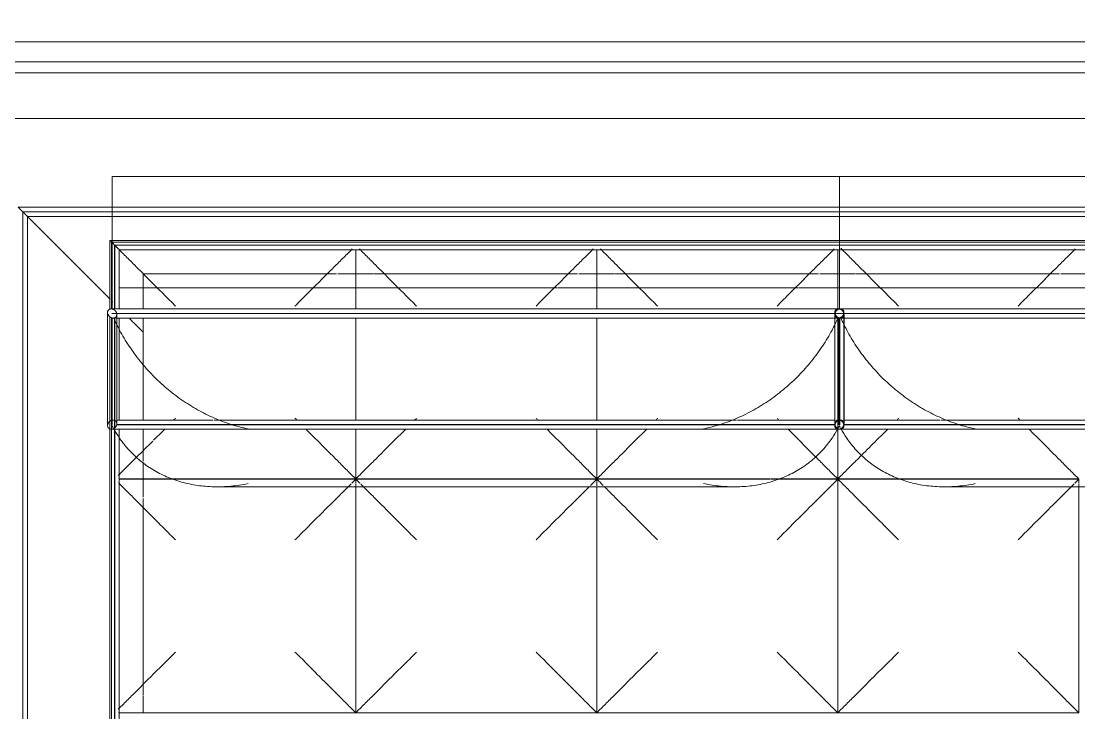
# Model space of a CAD drawing. Header units: inches. Extents: x -2349 to 1043, y -456 to 2193.
# Drawn here: x 727.62 to 763.83, y 424.76 to 448.44 of the extents above; entities that cross this region are included whole.
import ezdxf

# ---------------------------------------------------------------- set-up
doc = ezdxf.new("R2010")
doc.units = ezdxf.units.IN
doc.header["$MEASUREMENT"] = 0
doc.linetypes.add('Dash 1_16_', pattern=[0.125, 0.0625, -0.0625])
doc.layers.add('A-DETL', color=90, linetype='Continuous', lineweight=9)
doc.layers.add('I-FURN', color=30, linetype='Continuous', lineweight=9)

# ---------------------------------------------------------------- blocks, each defined once
blk = doc.blocks.new('REVIT_SLU235C - REVIT_SLU235C-8102932-7TH FLOOR POWER _ SIGNAL')
at = {"layer": 'I-FURN'}
for p, q in [((46.077, 17.98), (-46.219, 17.98)), ((45.4, 17.302), (-45.541, 17.302)), ((43.331, 17.302), (-43.473, 17.302)), ((-45.159, 16.92), (45.017, 16.92)), ((45.017, 16.92), (-45.159, 16.92)), ((-43.593, 15.353), (43.451, 15.353)), ((43.331, 15.353), (-43.473, 15.353)), ((-37.338, 12.245), (-37.338, 13.366)), ((-37.338, 13.366), (-12.447, 13.366)), ((-37.338, 13.366), (-37.338, 8.83)), ((-12.447, 13.366), (-12.447, 12.245)), ((-12.447, 13.366), (-12.447, 8.831)), ((-12.446, 12.245), (-12.446, 13.366)), ((-12.446, 13.366), (12.446, 13.366)), ((-12.446, 13.366), (-12.446, 8.831)), ((-37.338, 12.319), (-40.558, 12.319)), ((-12.447, 12.319), (-37.327, 12.319)), ((12.446, 12.319), (-12.446, 12.319)), ((-40.401, 12.162), (-40.401, -21.408)), ((-40.401, 12.162), (-37.338, 12.162)), ((-37.41, 9.171), (-40.249, 12.009)), ((-40.243, 12.004), (-37.338, 12.004)), ((-40.243, -21.378), (-40.243, 12.004)), ((-37.338, 11.267), (-37.338, 12.009)), ((-37.327, 12.162), (-12.447, 12.162)), ((-37.327, 12.004), (-12.447, 12.004)), ((-12.447, 12.009), (-12.447, 11.267)), ((-12.446, 12.162), (12.446, 12.162)), ((-12.446, 11.267), (-12.446, 12.009)), ((-12.446, 12.004), (12.446, 12.004)), ((-37.338, 9.623), (-37.338, 11.267)), ((-12.447, 11.267), (-12.447, 9.56)), ((-12.446, 9.56), (-12.446, 11.267)), ((-37.415, 11.18), (-37.415, 9.799)), ((-37.338, 11.18), (-37.415, 11.18)), ((-37.363, 11.127), (-37.363, 10.112)), ((-37.327, 11.127), (-37.363, 11.127)), ((-12.447, 11.18), (-37.327, 11.18)), ((-12.447, 11.127), (-37.327, 11.127)), ((-37.259, 11.022), (-37.259, 9.16)), ((-12.447, 11.023), (-37.258, 11.023)), ((-37.25, 9.737), (-37.25, 11.015)), ((-37.25, 11.015), (-29, 11.015)), ((-37.25, 9.737), (-37.25, 11.015)), ((-37.25, 11.015), (-12.447, 11.015)), ((-37.1, 9.799), (-37.1, 10.865)), ((-37.1, 10.865), (-12.447, 10.865)), ((-29, 11.015), (-20.75, 11.015)), ((-29, 10.87), (-29, 9.737)), ((-29, 10.87), (-29, 9.737)), ((-20.75, 11.015), (-12.5, 11.015)), ((-20.75, 9.737), (-20.75, 10.87)), ((-20.75, 9.737), (-20.75, 10.87)), ((-12.5, 11.015), (-12.447, 11.015)), ((-12.5, 9.737), (-12.5, 10.87)), ((-12.5, 10.87), (-12.5, 9.737)), ((12.446, 11.18), (-12.446, 11.18)), ((12.446, 11.127), (-12.446, 11.127)), ((12.446, 11.023), (-12.446, 11.023)), ((-12.446, 11.015), (-4.25, 11.015)), ((-12.446, 11.015), (12.446, 11.015)), ((-12.446, 10.865), (12.446, 10.865)), ((-37.415, 9.799), (-37.415, 8.831)), ((-37.363, 10.112), (-37.363, 8.83)), ((-37.1, 8.83), (-37.1, 9.799)), ((-36.274, 9.16), (-36.274, 10.039)), ((-29.662, 10.039), (-36.274, 10.039)), ((-36.274, 10.039), (-36.274, 9.737)), ((-29.662, 10.039), (-36.274, 10.039)), ((-28.41, 10.039), (-29.62, 10.039)), ((-28.41, 10.039), (-29.62, 10.039)), ((-21.412, 10.039), (-28.38, 10.039)), ((-21.412, 10.039), (-28.38, 10.039)), ((-20.16, 10.039), (-21.37, 10.039)), ((-20.16, 10.039), (-21.37, 10.039)), ((-13.162, 10.039), (-20.13, 10.039)), ((-13.162, 10.039), (-20.13, 10.039)), ((-12.447, 10.039), (-13.12, 10.039)), ((-12.447, 10.039), (-13.12, 10.039)), ((-11.91, 10.039), (-12.446, 10.039)), ((-11.91, 10.039), (-12.446, 10.039)), ((-4.912, 10.039), (-11.88, 10.039)), ((-4.912, 10.039), (-11.88, 10.039)), ((-3.66, 10.039), (-4.87, 10.039)), ((-3.66, 10.039), (-4.87, 10.039)), ((-37.338, 9.56), (-37.338, 9.623)), ((-37.327, 9.56), (-37.338, 9.56)), ((-37.338, 9.56), (-37.338, 8.83)), ((-37.25, 8.83), (-37.25, 9.737)), ((-37.25, 8.83), (-37.25, 9.737)), ((-36.289, 9.56), (-37.106, 9.56)), ((-36.274, 9.737), (-36.274, 8.83)), ((-35.937, 9.56), (-36.274, 9.56)), ((-30.349, 9.56), (-35.922, 9.56)), ((-27.687, 9.56), (-30.328, 9.56)), ((-29, 9.737), (-29, 8.825)), ((-29, 9.737), (-29, 8.825)), ((-22.099, 9.56), (-27.672, 9.56)), ((-19.437, 9.56), (-22.078, 9.56)), ((-20.75, 8.831), (-20.75, 9.737)), ((-20.75, 8.831), (-20.75, 9.737)), ((-13.849, 9.56), (-19.422, 9.56)), ((-12.447, 9.56), (-13.828, 9.56)), ((-12.5, 8.831), (-12.5, 9.737)), ((-12.5, 9.737), (-12.5, 8.831)), ((-12.447, 8.831), (-12.447, 9.56)), ((-11.187, 9.56), (-12.446, 9.56)), ((-12.446, 9.56), (-12.446, 8.831)), ((-5.599, 9.56), (-11.172, 9.56)), ((-2.937, 9.56), (-5.578, 9.56)), ((-37.259, 9.16), (-37.259, 9.078)), ((-37.259, 9.078), (-37.259, 8.83)), ((-36.274, 9.078), (-36.274, 9.158)), ((-36.274, 8.939), (-36.274, 9.076)), ((-37.496, 8.713), (-37.496, 4.842)), ((-12.414, 8.838), (-37.371, 8.838)), ((-36.274, 8.83), (-36.274, 8.937)), ((-12.603, 8.713), (-12.603, 4.842)), ((12.478, 8.838), (-12.478, 8.838)), ((-12.289, 4.842), (-12.289, 8.713)), ((-37.415, 8.564), (-37.415, 4.725)), ((-37.363, 8.535), (-37.363, 4.95)), ((-12.599, 8.685), (-37.356, 8.685)), ((-37.356, 8.533), (-37.356, 4.871)), ((-12.599, 8.681), (-37.338, 8.681)), ((-37.338, 8.527), (-37.338, 4.875)), ((-37.338, 8.527), (-37.338, 8.165)), ((-37.305, 8.523), (-12.48, 8.523)), ((-37.259, 8.5), (-37.259, 4.875)), ((-37.25, 4.875), (-37.25, 8.484)), ((-37.25, 4.875), (-37.25, 8.484)), ((-37.181, 4.908), (-37.181, 8.648)), ((-37.1, 5.025), (-37.1, 8.527)), ((-36.274, 8.527), (-36.274, 7.566)), ((-36.274, 8.269), (-36.274, 8.522)), ((-29, 8.527), (-29, 5.019)), ((-29, 8.527), (-29, 5.019)), ((-20.75, 5.025), (-20.75, 8.531)), ((-20.75, 5.025), (-20.75, 8.531)), ((-12.604, 8.648), (-12.604, 4.908)), ((-12.429, 8.685), (-12.599, 8.685)), ((-12.462, 8.681), (-12.599, 8.681)), ((-12.5, 4.875), (-12.5, 8.526)), ((-12.5, 8.526), (-12.5, 4.875)), ((-12.464, 8.685), (-12.293, 8.685)), ((-12.464, 4.871), (-12.464, 8.525)), ((-12.447, 4.875), (-12.447, 8.527)), ((-12.447, 4.875), (-12.447, 8.527)), ((-12.446, 8.527), (-12.446, 4.875)), ((-12.446, 8.527), (-12.446, 4.875)), ((-12.294, 8.681), (-12.431, 8.681)), ((-12.429, 4.871), (-12.429, 8.525)), ((-12.413, 8.523), (12.413, 8.523)), ((12.294, 8.681), (-12.294, 8.681)), ((-12.293, 8.685), (12.293, 8.685)), ((-12.288, 4.908), (-12.288, 8.648)), ((-37.338, 8.165), (-37.338, 4.875)), ((-36.274, 7.566), (-36.274, 8.268)), ((-36.274, 5.024), (-36.274, 7.545)), ((-36.274, 7.545), (-36.274, 5.024)), ((-37.415, 4.725), (-37.415, -21.155)), ((-37.371, 4.718), (-37.229, 4.718)), ((-37.363, 4.95), (-37.363, -21.102)), ((-37.259, 4.875), (-37.259, 4.758)), ((-37.259, 4.721), (-37.259, -20.997)), ((-37.25, 4.767), (-37.25, 4.875)), ((-37.25, 4.767), (-37.25, 4.875)), ((-37.25, 3.014), (-37.25, 4.715)), ((-37.25, -20.989), (-37.25, 4.715)), ((-37.229, 4.718), (-32.692, 4.718)), ((-33.892, 5.033), (-37.186, 5.033)), ((-37.185, 4.875), (-12.6, 4.875)), ((-37.185, 4.871), (-12.6, 4.871)), ((-37.1, 4.496), (-37.1, 4.721)), ((-36.274, 3.634), (-36.274, 4.721)), ((-36.274, 4.721), (-36.274, 3.634)), ((-15.967, 5.033), (-33.856, 5.033)), ((-32.686, 4.718), (-12.556, 4.718)), ((-29, 4.721), (-29, 3.014)), ((-29, 4.721), (-29, 3.014)), ((-20.75, 3.014), (-20.75, 4.726)), ((-20.75, 3.014), (-20.75, 4.726)), ((-12.598, 5.033), (-15.929, 5.033)), ((-12.556, 4.718), (-12.414, 4.718)), ((-12.5, 4.767), (-12.5, 4.875)), ((-12.5, 4.875), (-12.5, 4.767)), ((-12.5, 3.014), (-12.5, 4.72)), ((-12.5, 4.72), (-12.5, 3.014)), ((-12.478, 4.718), (-12.336, 4.718)), ((-12.336, 4.718), (-7.8, 4.718)), ((-9, 5.033), (-12.293, 5.033)), ((-11.597, 4.871), (-12.293, 4.871)), ((-12.292, 4.875), (-11.597, 4.875)), ((12.293, 4.871), (-11.593, 4.871)), ((-11.592, 4.875), (12.292, 4.875)), ((8.926, 5.033), (-8.963, 5.033)), ((-7.793, 4.718), (12.336, 4.718)), ((-37.1, -20.84), (-37.1, 4.496)), ((-36.274, 3.014), (-36.274, 3.6)), ((-36.274, 3.6), (-36.274, 3.014)), ((-37.25, -4.992), (-37.25, 3.009)), ((-35.207, 3.014), (-37.109, 3.014)), ((-37.109, 3.009), (-35.196, 3.009)), ((-36.274, 2.389), (-36.274, 3.009)), ((-36.274, 3.009), (-36.274, 2.389)), ((-29, 3.014), (-35.207, 3.014)), ((-35.196, 3.009), (-29, 3.009)), ((-29, 3.014), (-20.75, 3.014)), ((-29, 3.009), (-29, 2.857)), ((-29, 2.857), (-29, 3.009)), ((-29, 3.009), (-20.75, 3.009)), ((-14.821, 3.014), (-20.75, 3.014)), ((-20.75, 3.009), (-20.75, 2.779)), ((-20.75, 2.779), (-20.75, 3.009)), ((-20.75, 3.009), (-14.821, 3.009)), ((-14.794, 3.009), (-14.589, 3.009)), ((-14.578, 3.014), (-14.793, 3.014)), ((-14.589, 3.009), (-12.5, 3.009)), ((-12.5, 3.014), (-14.578, 3.014)), ((-10.314, 3.014), (-12.5, 3.014)), ((-12.5, 3.009), (-12.5, -4.992)), ((-12.5, -4.992), (-12.5, 3.009)), ((-12.5, 3.009), (-10.303, 3.009)), ((-4.25, 3.014), (-10.314, 3.014)), ((-10.303, 3.009), (-4.25, 3.009)), ((-4.25, 3.009), (-4.25, 2.857)), ((-33.747, 2.746), (-16.038, 2.746)), ((-29, 2.833), (-29, 2.747)), ((-29, 2.747), (-29, 2.833)), ((-29, 2.747), (-29, -4.992)), ((-29, -4.992), (-29, 2.747)), ((-20.75, 2.747), (-20.75, -4.992)), ((-20.75, -4.992), (-20.75, 2.747)), ((-8.855, 2.746), (8.855, 2.746)), ((-4.25, 2.834), (-4.25, 2.747)), ((-4.25, 2.747), (-4.25, -4.992)), ((-36.274, -4.372), (-36.274, 2.349)), ((-36.274, 2.349), (-36.274, -4.372)), ((-36.274, -4.992), (-36.274, -4.401)), ((-36.274, -4.401), (-36.274, -4.992)), ((-29, -4.992), (-37.121, -4.992)), ((-20.75, -4.992), (-29, -4.992)), ((-12.5, -4.992), (-20.75, -4.992)), ((-4.25, -4.992), (-12.5, -4.992))]:
    blk.add_line(p, q, dxfattribs=at)
for points, knots in [([(-40.558, 12.319), (-40.558, 12.319), (-40.555, 12.316), (-40.547, 12.307), (-40.537, 12.298), (-40.528, 12.289), (-40.519, 12.28), (-40.51, 12.271), (-40.499, 12.26), (-40.488, 12.249), (-40.479, 12.24), (-40.47, 12.231), (-40.461, 12.222), (-40.451, 12.212), (-40.441, 12.202), (-40.431, 12.192), (-40.421, 12.182), (-40.411, 12.172), (-40.401, 12.162), (-40.39, 12.151), (-40.38, 12.141), (-40.37, 12.131), (-40.36, 12.121), (-40.35, 12.111), (-40.34, 12.101), (-40.331, 12.092), (-40.322, 12.083), (-40.313, 12.074), (-40.302, 12.063), (-40.292, 12.052), (-40.282, 12.043), (-40.273, 12.034), (-40.264, 12.025), (-40.255, 12.016), (-40.246, 12.007), (-40.243, 12.004), (-40.243, 12.004)], [-1, -1, -1, -1, -0.916667, -0.875, -0.833333, -0.791667, -0.770833, -0.75, -0.708333, -0.6875, -0.666667, -0.645833, -0.625, -0.604167, -0.583333, -0.5625, -0.541667, -0.520833, -0.5, -0.479167, -0.458333, -0.4375, -0.416667, -0.395833, -0.375, -0.354167, -0.333333, -0.3125, -0.291667, -0.25, -0.229167, -0.208333, -0.166667, -0.125, -0.083333, 0, 0, 0, 0]), ([(-40.243, 12.004), (-40.243, 12.004), (-40.246, 12.007), (-40.255, 12.016), (-40.264, 12.025), (-40.273, 12.034), (-40.282, 12.043), (-40.292, 12.052), (-40.302, 12.063), (-40.313, 12.074), (-40.322, 12.083), (-40.331, 12.092), (-40.34, 12.101), (-40.35, 12.111), (-40.357, 12.118), (-40.36, 12.121)], [-1, -1, -1, -1, -0.9166667, -0.875, -0.8333333, -0.7916667, -0.7708333, -0.75, -0.7083333, -0.6875, -0.6666667, -0.6458333, -0.625, -0.6041667, -0.5833333, -0.5833333, -0.5833333, -0.5833333]), ([(-37.394, 11.159), (-37.397, 11.162), (-37.403, 11.168), (-37.412, 11.177), (-37.415, 11.18), (-37.415, 11.18)], [0.3333333, 0.3333333, 0.3333333, 0.3333333, 0.375, 0.4166667, 0.5, 0.5, 0.5, 0.5]), ([(-37.41, 11.174), (-37.408, 11.173), (-37.403, 11.168), (-37.394, 11.159), (-37.385, 11.15), (-37.376, 11.141), (-37.367, 11.131), (-37.354, 11.118), (-37.342, 11.107), (-37.336, 11.101)], [0.5833333, 0.5833333, 0.5833333, 0.5833333, 0.625, 0.6666667, 0.7083333, 0.7291667, 0.75, 0.7916667, 0.8333333, 0.8333333, 0.8333333, 0.8333333]), ([(-37.336, 11.101), (-37.339, 11.104), (-37.345, 11.11), (-37.356, 11.121), (-37.367, 11.131), (-37.376, 11.141), (-37.385, 11.15), (-37.391, 11.155), (-37.394, 11.159)], [0.1666667, 0.1666667, 0.1666667, 0.1666667, 0.1875, 0.2083333, 0.25, 0.2708333, 0.2916667, 0.3333333, 0.3333333, 0.3333333, 0.3333333]), ([(-37.336, 11.101), (-37.333, 11.098), (-37.327, 11.092), (-37.315, 11.079), (-37.292, 11.057), (-37.271, 11.036), (-37.258, 11.022)], [0.8333333, 0.8333333, 0.8333333, 0.8333333, 0.8541667, 0.875, 0.9166667, 1, 1, 1, 1]), ([(-37.258, 11.022), (-37.271, 11.036), (-37.292, 11.057), (-37.318, 11.083), (-37.33, 11.095), (-37.336, 11.101)], [0, 0, 0, 0, 0.0833333, 0.125, 0.1666667, 0.1666667, 0.1666667, 0.1666667]), ([(-37.121, 10.886), (-37.125, 10.889), (-37.13, 10.895), (-37.139, 10.904), (-37.148, 10.913), (-37.161, 10.926), (-37.176, 10.941), (-37.188, 10.953), (-37.2, 10.965), (-37.223, 10.988), (-37.244, 11.008), (-37.258, 11.022)], [0.6666667, 0.6666667, 0.6666667, 0.6666667, 0.7083333, 0.7291667, 0.75, 0.7916667, 0.8333333, 0.8541667, 0.875, 0.9166667, 1, 1, 1, 1]), ([(-37.179, 10.944), (-37.176, 10.941), (-37.17, 10.935), (-37.159, 10.924), (-37.148, 10.913), (-37.139, 10.904), (-37.13, 10.895), (-37.121, 10.886), (-37.112, 10.876), (-37.103, 10.868), (-37.1, 10.865), (-37.1, 10.865)], [0.1666667, 0.1666667, 0.1666667, 0.1666667, 0.1875, 0.2083333, 0.25, 0.2708333, 0.2916667, 0.3333333, 0.375, 0.4166667, 0.5, 0.5, 0.5, 0.5]), ([(-36.103, 9.868), (-36.285, 10.05), (-36.58, 10.343), (-36.911, 10.679), (-37.068, 10.835), (-37.126, 10.892)], [-0.5838406, -0.5838406, -0.5838406, -0.5838406, -0.3333333, -0.1666667, -0.0696455, -0.0696455, -0.0696455, -0.0696455]), ([(-37.1, 10.865), (-37.1, 10.865), (-37.103, 10.868), (-37.112, 10.876), (-37.118, 10.882), (-37.121, 10.886)], [0.5, 0.5, 0.5, 0.5, 0.5833333, 0.625, 0.6666667, 0.6666667, 0.6666667, 0.6666667]), ([(-29.12, 10.892), (-29.177, 10.835), (-29.337, 10.674), (-29.67, 10.346), (-29.965, 10.049), (-30.147, 9.867)], [0.0696455, 0.0696455, 0.0696455, 0.0696455, 0.1666667, 0.3333333, 0.5838406, 0.5838406, 0.5838406, 0.5838406]), ([(-27.853, 9.868), (-28.035, 10.05), (-28.33, 10.343), (-28.661, 10.679), (-28.818, 10.835), (-28.876, 10.892)], [-0.5838406, -0.5838406, -0.5838406, -0.5838406, -0.3333333, -0.1666667, -0.0696455, -0.0696455, -0.0696455, -0.0696455]), ([(-20.87, 10.892), (-20.927, 10.835), (-21.087, 10.674), (-21.42, 10.346), (-21.715, 10.049), (-21.897, 9.867)], [0.0696455, 0.0696455, 0.0696455, 0.0696455, 0.1666667, 0.3333333, 0.5838406, 0.5838406, 0.5838406, 0.5838406]), ([(-19.603, 9.868), (-19.785, 10.05), (-20.08, 10.343), (-20.411, 10.679), (-20.568, 10.835), (-20.626, 10.892)], [-0.5838406, -0.5838406, -0.5838406, -0.5838406, -0.3333333, -0.1666667, -0.0696455, -0.0696455, -0.0696455, -0.0696455]), ([(-12.62, 10.892), (-12.677, 10.835), (-12.837, 10.674), (-13.17, 10.346), (-13.465, 10.049), (-13.647, 9.867)], [0.0696455, 0.0696455, 0.0696455, 0.0696455, 0.1666667, 0.3333333, 0.5838406, 0.5838406, 0.5838406, 0.5838406]), ([(-11.353, 9.868), (-11.535, 10.05), (-11.83, 10.343), (-12.17, 10.688), (-12.335, 10.852), (-12.401, 10.917)], [-0.5838406, -0.5838406, -0.5838406, -0.5838406, -0.3333333, -0.1666667, -0.055753, -0.055753, -0.055753, -0.055753]), ([(-4.37, 10.892), (-4.427, 10.835), (-4.587, 10.674), (-4.92, 10.346), (-5.215, 10.049), (-5.397, 9.867)], [0.0696455, 0.0696455, 0.0696455, 0.0696455, 0.1666667, 0.3333333, 0.5838406, 0.5838406, 0.5838406, 0.5838406]), ([(-30.146, 9.868), (-30.206, 9.808), (-30.389, 9.626), (-30.701, 9.318), (-30.955, 9.063), (-31.081, 8.933)], [0.5838406, 0.5838406, 0.5838406, 0.5838406, 0.6666667, 0.8333333, 1, 1, 1, 1]), ([(-26.918, 8.933), (-27.048, 9.06), (-27.303, 9.314), (-27.611, 9.626), (-27.793, 9.808), (-27.853, 9.868)], [-1, -1, -1, -1, -0.8333333, -0.6666667, -0.5838406, -0.5838406, -0.5838406, -0.5838406]), ([(-21.896, 9.868), (-21.956, 9.808), (-22.139, 9.626), (-22.451, 9.318), (-22.705, 9.063), (-22.831, 8.933)], [0.5838406, 0.5838406, 0.5838406, 0.5838406, 0.6666667, 0.8333333, 1, 1, 1, 1]), ([(-18.668, 8.933), (-18.798, 9.06), (-19.053, 9.314), (-19.361, 9.626), (-19.543, 9.808), (-19.603, 9.868)], [-1, -1, -1, -1, -0.8333333, -0.6666667, -0.5838406, -0.5838406, -0.5838406, -0.5838406]), ([(-10.418, 8.933), (-10.548, 9.06), (-10.803, 9.314), (-11.111, 9.626), (-11.293, 9.808), (-11.353, 9.868)], [-1, -1, -1, -1, -0.8333333, -0.6666667, -0.5838406, -0.5838406, -0.5838406, -0.5838406]), ([(-5.396, 9.868), (-5.456, 9.808), (-5.639, 9.626), (-5.951, 9.318), (-6.205, 9.063), (-6.331, 8.933)], [0.5838406, 0.5838406, 0.5838406, 0.5838406, 0.6666667, 0.8333333, 1, 1, 1, 1]), ([(-37.496, 8.713), (-37.496, 8.727), (-37.493, 8.747), (-37.484, 8.77), (-37.475, 8.786), (-37.465, 8.798), (-37.457, 8.807), (-37.447, 8.815), (-37.437, 8.822), (-37.426, 8.827), (-37.417, 8.831), (-37.408, 8.833), (-37.398, 8.836), (-37.389, 8.837), (-37.38, 8.838), (-37.374, 8.838), (-37.371, 8.838)], [-1, -1, -1, -1, -0.9166667, -0.875, -0.8333333, -0.7916667, -0.7708333, -0.75, -0.7083333, -0.6875, -0.6666667, -0.6458333, -0.625, -0.6041667, -0.5833333, -0.5666667, -0.5666667, -0.5666667, -0.5666667]), ([(-37.297, 8.523), (-37.301, 8.523), (-37.307, 8.523), (-37.318, 8.524), (-37.328, 8.525), (-37.338, 8.527), (-37.348, 8.529), (-37.359, 8.532), (-37.369, 8.536), (-37.379, 8.54), (-37.389, 8.545), (-37.398, 8.551), (-37.408, 8.557), (-37.417, 8.564), (-37.426, 8.571), (-37.437, 8.581), (-37.447, 8.592), (-37.457, 8.604), (-37.465, 8.616), (-37.475, 8.632), (-37.484, 8.652), (-37.493, 8.679), (-37.496, 8.7), (-37.496, 8.713)], [-0.5833333, -0.5833333, -0.5833333, -0.5833333, -0.5625, -0.5416667, -0.5208333, -0.5, -0.4791667, -0.4583333, -0.4375, -0.4166667, -0.3958333, -0.375, -0.3541667, -0.3333333, -0.3125, -0.2916667, -0.25, -0.2291667, -0.2083333, -0.1666667, -0.125, -0.0833333, 0, 0, 0, 0]), ([(-37.371, 8.838), (-37.37, 8.838), (-37.366, 8.838), (-37.359, 8.838), (-37.348, 8.837), (-37.342, 8.835), (-37.338, 8.835)], [-0.56666667, -0.56666667, -0.56666667, -0.56666667, -0.5625, -0.54166667, -0.52083333, -0.5, -0.5, -0.5, -0.5]), ([(-37.338, 8.835), (-37.335, 8.834), (-37.328, 8.832), (-37.318, 8.829), (-37.307, 8.826), (-37.297, 8.821), (-37.288, 8.816), (-37.278, 8.811), (-37.268, 8.804), (-37.259, 8.798), (-37.251, 8.791), (-37.239, 8.781), (-37.229, 8.769), (-37.22, 8.758), (-37.211, 8.746), (-37.201, 8.73), (-37.192, 8.71), (-37.187, 8.696), (-37.186, 8.689)], [-0.5, -0.5, -0.5, -0.5, -0.4791667, -0.4583333, -0.4375, -0.4166667, -0.3958333, -0.375, -0.3541667, -0.3333333, -0.3125, -0.2916667, -0.25, -0.2291667, -0.2083333, -0.1666667, -0.125, -0.0833333, -0.0833333, -0.0833333, -0.0833333]), ([(-12.603, 8.713), (-12.603, 8.727), (-12.6, 8.747), (-12.591, 8.77), (-12.582, 8.786), (-12.573, 8.798), (-12.564, 8.807), (-12.555, 8.815), (-12.544, 8.822), (-12.533, 8.827), (-12.524, 8.831), (-12.515, 8.833), (-12.506, 8.836), (-12.496, 8.837), (-12.487, 8.838), (-12.481, 8.838), (-12.478, 8.838)], [-1, -1, -1, -1, -0.9166667, -0.875, -0.8333333, -0.7916667, -0.7708333, -0.75, -0.7083333, -0.6875, -0.6666667, -0.6458333, -0.625, -0.6041667, -0.5833333, -0.5666667, -0.5666667, -0.5666667, -0.5666667]), ([(-12.405, 8.523), (-12.408, 8.523), (-12.415, 8.523), (-12.425, 8.524), (-12.435, 8.525), (-12.446, 8.527), (-12.456, 8.529), (-12.466, 8.532), (-12.476, 8.536), (-12.486, 8.54), (-12.496, 8.545), (-12.506, 8.551), (-12.515, 8.557), (-12.524, 8.564), (-12.533, 8.571), (-12.544, 8.581), (-12.555, 8.592), (-12.564, 8.604), (-12.573, 8.616), (-12.582, 8.632), (-12.591, 8.652), (-12.6, 8.679), (-12.603, 8.7), (-12.603, 8.713)], [-0.5833333, -0.5833333, -0.5833333, -0.5833333, -0.5625, -0.5416667, -0.5208333, -0.5, -0.4791667, -0.4583333, -0.4375, -0.4166667, -0.3958333, -0.375, -0.3541667, -0.3333333, -0.3125, -0.2916667, -0.25, -0.2291667, -0.2083333, -0.1666667, -0.125, -0.0833333, 0, 0, 0, 0]), ([(-12.599, 8.689), (-12.597, 8.696), (-12.593, 8.71), (-12.584, 8.73), (-12.574, 8.746), (-12.565, 8.758), (-12.556, 8.769), (-12.543, 8.783), (-12.529, 8.796), (-12.517, 8.804), (-12.507, 8.811), (-12.498, 8.816), (-12.488, 8.821), (-12.478, 8.826), (-12.467, 8.829), (-12.457, 8.832), (-12.45, 8.834), (-12.447, 8.835)], [0.0833333, 0.0833333, 0.0833333, 0.0833333, 0.125, 0.1666667, 0.2083333, 0.2291667, 0.25, 0.2916667, 0.3333333, 0.3541667, 0.375, 0.3958333, 0.4166667, 0.4375, 0.4583333, 0.4791667, 0.5, 0.5, 0.5, 0.5]), ([(-12.289, 8.713), (-12.289, 8.7), (-12.292, 8.679), (-12.301, 8.652), (-12.31, 8.632), (-12.32, 8.616), (-12.328, 8.604), (-12.338, 8.592), (-12.351, 8.578), (-12.365, 8.566), (-12.377, 8.557), (-12.387, 8.551), (-12.396, 8.545), (-12.406, 8.54), (-12.416, 8.536), (-12.426, 8.532), (-12.437, 8.529), (-12.447, 8.527), (-12.457, 8.525), (-12.467, 8.524), (-12.478, 8.523), (-12.484, 8.523), (-12.488, 8.523)], [0, 0, 0, 0, 0.0833333, 0.125, 0.1666667, 0.2083333, 0.2291667, 0.25, 0.2916667, 0.3333333, 0.3541667, 0.375, 0.3958333, 0.4166667, 0.4375, 0.4583333, 0.4791667, 0.5, 0.5208333, 0.5416667, 0.5625, 0.5833333, 0.5833333, 0.5833333, 0.5833333]), ([(-12.478, 8.838), (-12.478, 8.838), (-12.474, 8.838), (-12.466, 8.838), (-12.456, 8.837), (-12.449, 8.835), (-12.446, 8.835)], [-0.56666667, -0.56666667, -0.56666667, -0.56666667, -0.5625, -0.54166667, -0.52083333, -0.5, -0.5, -0.5, -0.5]), ([(-12.447, 8.835), (-12.443, 8.835), (-12.437, 8.837), (-12.426, 8.838), (-12.419, 8.838), (-12.415, 8.838), (-12.414, 8.838)], [0.5, 0.5, 0.5, 0.5, 0.52083333, 0.54166667, 0.5625, 0.56666667, 0.56666667, 0.56666667, 0.56666667]), ([(-12.414, 8.838), (-12.411, 8.838), (-12.405, 8.838), (-12.396, 8.837), (-12.387, 8.836), (-12.377, 8.833), (-12.368, 8.831), (-12.359, 8.827), (-12.348, 8.822), (-12.338, 8.815), (-12.328, 8.807), (-12.32, 8.798), (-12.31, 8.786), (-12.301, 8.77), (-12.292, 8.747), (-12.289, 8.727), (-12.289, 8.713)], [0.5666667, 0.5666667, 0.5666667, 0.5666667, 0.5833333, 0.6041667, 0.625, 0.6458333, 0.6666667, 0.6875, 0.7083333, 0.75, 0.7708333, 0.7916667, 0.8333333, 0.875, 0.9166667, 1, 1, 1, 1]), ([(-12.367, 8.798), (-12.364, 8.795), (-12.358, 8.791), (-12.347, 8.781), (-12.336, 8.769), (-12.327, 8.758), (-12.318, 8.746), (-12.309, 8.73), (-12.3, 8.71), (-12.295, 8.696), (-12.293, 8.689)], [-0.3333333, -0.3333333, -0.3333333, -0.3333333, -0.3125, -0.2916667, -0.25, -0.2291667, -0.2083333, -0.1666667, -0.125, -0.0833333, -0.0833333, -0.0833333, -0.0833333]), ([(-37.286, 8.522), (-37.224, 8.385), (-37.065, 8.059), (-36.772, 7.561), (-36.388, 7.04), (-36.029, 6.636), (-35.721, 6.334), (-35.477, 6.119), (-35.224, 5.915), (-34.965, 5.725), (-34.698, 5.548), (-34.33, 5.33), (-33.857, 5.094), (-33.282, 4.873), (-32.886, 4.769), (-32.686, 4.728)], [0.0282241, 0.0282241, 0.0282241, 0.0282241, 0.1, 0.2, 0.3, 0.4, 0.45, 0.5, 0.55, 0.6, 0.65, 0.7, 0.8, 0.9, 1, 1, 1, 1]), ([(-37.181, 8.648), (-37.181, 8.635), (-37.183, 8.615), (-37.192, 8.591), (-37.201, 8.575), (-37.211, 8.563), (-37.22, 8.554), (-37.229, 8.547), (-37.239, 8.54), (-37.251, 8.534), (-37.256, 8.532), (-37.259, 8.531)], [-1, -1, -1, -1, -0.9166667, -0.875, -0.8333333, -0.7916667, -0.7708333, -0.75, -0.7083333, -0.6875, -0.6666667, -0.6666667, -0.6666667, -0.6666667]), ([(-12.498, 8.522), (-12.559, 8.384), (-12.717, 8.059), (-13.014, 7.561), (-13.396, 7.04), (-13.756, 6.636), (-14.066, 6.334), (-14.308, 6.119), (-14.56, 5.915), (-14.82, 5.725), (-15.088, 5.548), (-15.454, 5.33), (-15.926, 5.094), (-16.509, 4.874), (-16.902, 4.77), (-17.099, 4.728)], [0.0282177, 0.0282177, 0.0282177, 0.0282177, 0.1, 0.2, 0.3, 0.4, 0.45, 0.5, 0.55, 0.6, 0.65, 0.7, 0.8, 0.9, 1, 1, 1, 1]), ([(-12.526, 8.531), (-12.529, 8.532), (-12.534, 8.534), (-12.546, 8.54), (-12.556, 8.547), (-12.565, 8.554), (-12.574, 8.563), (-12.584, 8.575), (-12.593, 8.591), (-12.602, 8.615), (-12.604, 8.635), (-12.604, 8.648)], [0.6666667, 0.6666667, 0.6666667, 0.6666667, 0.6875, 0.7083333, 0.75, 0.7708333, 0.7916667, 0.8333333, 0.875, 0.9166667, 1, 1, 1, 1]), ([(-12.393, 8.522), (-12.331, 8.385), (-12.172, 8.059), (-11.879, 7.561), (-11.496, 7.04), (-11.136, 6.636), (-10.828, 6.334), (-10.584, 6.119), (-10.331, 5.915), (-10.072, 5.725), (-9.806, 5.548), (-9.438, 5.33), (-8.965, 5.094), (-8.389, 4.873), (-7.993, 4.769), (-7.793, 4.728)], [0.0282241, 0.0282241, 0.0282241, 0.0282241, 0.1, 0.2, 0.3, 0.4, 0.45, 0.5, 0.55, 0.6, 0.65, 0.7, 0.8, 0.9, 1, 1, 1, 1]), ([(-12.288, 8.648), (-12.288, 8.635), (-12.291, 8.615), (-12.3, 8.591), (-12.309, 8.575), (-12.318, 8.563), (-12.327, 8.554), (-12.336, 8.547), (-12.347, 8.54), (-12.358, 8.534), (-12.364, 8.532), (-12.367, 8.531)], [-1, -1, -1, -1, -0.9166667, -0.875, -0.8333333, -0.7916667, -0.7708333, -0.75, -0.7083333, -0.6875, -0.6666667, -0.6666667, -0.6666667, -0.6666667]), ([(-37.338, 5.029), (-37.342, 5.028), (-37.348, 5.027), (-37.359, 5.024), (-37.369, 5.02), (-37.379, 5.015), (-37.389, 5.011), (-37.398, 5.005), (-37.408, 4.999), (-37.417, 4.992), (-37.426, 4.985), (-37.437, 4.975), (-37.447, 4.964), (-37.457, 4.952), (-37.465, 4.94), (-37.475, 4.924), (-37.484, 4.904), (-37.493, 4.876), (-37.496, 4.856), (-37.496, 4.842)], [0.5, 0.5, 0.5, 0.5, 0.5208333, 0.5416667, 0.5625, 0.5833333, 0.6041667, 0.625, 0.6458333, 0.6666667, 0.6875, 0.7083333, 0.75, 0.7708333, 0.7916667, 0.8333333, 0.875, 0.9166667, 1, 1, 1, 1]), ([(-37.496, 4.842), (-37.496, 4.829), (-37.493, 4.809), (-37.484, 4.786), (-37.475, 4.769), (-37.465, 4.757), (-37.457, 4.749), (-37.447, 4.741), (-37.434, 4.733), (-37.42, 4.726), (-37.408, 4.722), (-37.398, 4.72), (-37.389, 4.719), (-37.379, 4.718), (-37.369, 4.717), (-37.359, 4.718), (-37.348, 4.719), (-37.338, 4.721), (-37.328, 4.723), (-37.318, 4.726), (-37.307, 4.73), (-37.297, 4.735), (-37.287, 4.74), (-37.278, 4.745), (-37.268, 4.751), (-37.262, 4.756), (-37.259, 4.758)], [0, 0, 0, 0, 0.0833333, 0.125, 0.1666667, 0.2083333, 0.2291667, 0.25, 0.2916667, 0.3333333, 0.3541667, 0.375, 0.3958333, 0.4166667, 0.4375, 0.4583333, 0.4791667, 0.5, 0.5208333, 0.5416667, 0.5625, 0.5833333, 0.6041667, 0.625, 0.6458333, 0.6666667, 0.6666667, 0.6666667, 0.6666667]), ([(-37.305, 5.033), (-37.306, 5.033), (-37.31, 5.033), (-37.318, 5.032), (-37.328, 5.031), (-37.335, 5.03), (-37.338, 5.029)], [0.43333333, 0.43333333, 0.43333333, 0.43333333, 0.4375, 0.45833333, 0.47916667, 0.5, 0.5, 0.5, 0.5]), ([(-37.259, 5.025), (-37.262, 5.026), (-37.268, 5.028), (-37.278, 5.03), (-37.287, 5.032), (-37.297, 5.032), (-37.303, 5.033), (-37.305, 5.033)], [0.3333333, 0.3333333, 0.3333333, 0.3333333, 0.3541667, 0.375, 0.3958333, 0.4166667, 0.4333333, 0.4333333, 0.4333333, 0.4333333]), ([(-37.279, 4.724), (-37.22, 4.617), (-37.064, 4.362), (-36.771, 3.991), (-36.389, 3.63), (-36.029, 3.375), (-35.719, 3.201), (-35.477, 3.087), (-35.225, 2.989), (-34.965, 2.906), (-34.697, 2.84), (-34.331, 2.775), (-33.859, 2.736), (-33.276, 2.756), (-32.883, 2.815), (-32.686, 2.857)], [0.0312814, 0.0312814, 0.0312814, 0.0312814, 0.1, 0.2, 0.3, 0.4, 0.45, 0.5, 0.55, 0.6, 0.65, 0.7, 0.8, 0.9, 1, 1, 1, 1]), ([(-37.186, 4.947), (-37.188, 4.953), (-37.192, 4.964), (-37.201, 4.981), (-37.211, 4.993), (-37.22, 5.001), (-37.229, 5.009), (-37.242, 5.018), (-37.253, 5.023), (-37.259, 5.025)], [0.0833333, 0.0833333, 0.0833333, 0.0833333, 0.125, 0.1666667, 0.2083333, 0.2291667, 0.25, 0.2916667, 0.3333333, 0.3333333, 0.3333333, 0.3333333]), ([(-37.259, 4.758), (-37.256, 4.76), (-37.251, 4.765), (-37.239, 4.775), (-37.229, 4.786), (-37.22, 4.798), (-37.211, 4.81), (-37.201, 4.826), (-37.192, 4.846), (-37.183, 4.874), (-37.181, 4.894), (-37.181, 4.908)], [0.6666667, 0.6666667, 0.6666667, 0.6666667, 0.6875, 0.7083333, 0.75, 0.7708333, 0.7916667, 0.8333333, 0.875, 0.9166667, 1, 1, 1, 1]), ([(-35.922, 4.342), (-35.799, 4.464), (-35.673, 4.587), (-35.546, 4.714), (-35.545, 4.715)], [0.6666667, 0.6666667, 0.6666667, 0.6666667, 0.8333333, 0.8344881, 0.8344881, 0.8344881, 0.8344881]), ([(-29.62, 3.634), (-29.842, 3.857), (-30.205, 4.215), (-30.573, 4.59), (-30.701, 4.717), (-30.702, 4.718)], [0.3333333, 0.3333333, 0.3333333, 0.3333333, 0.6666667, 0.8333333, 0.8344881, 0.8344881, 0.8344881, 0.8344881]), ([(-27.672, 4.342), (-27.549, 4.464), (-27.421, 4.59), (-27.291, 4.719), (-27.288, 4.723)], [0.6666667, 0.6666667, 0.6666667, 0.6666667, 0.8333333, 0.837671, 0.837671, 0.837671, 0.837671]), ([(-20.75, 3.014), (-20.846, 3.107), (-21.046, 3.306), (-21.472, 3.738), (-21.954, 4.215), (-22.327, 4.593), (-22.456, 4.722), (-22.459, 4.725)], [0, 0, 0, 0, 0.1666667, 0.3333333, 0.6666667, 0.8333333, 0.837671, 0.837671, 0.837671, 0.837671]), ([(-20.75, 3.014), (-20.656, 3.11), (-20.458, 3.309), (-20.026, 3.736), (-19.549, 4.217), (-19.172, 4.589), (-19.044, 4.717), (-19.042, 4.719)], [0, 0, 0, 0, 0.1666667, 0.3333333, 0.6666667, 0.8333333, 0.8360986, 0.8360986, 0.8360986, 0.8360986]), ([(-17.099, 2.857), (-16.899, 2.816), (-16.503, 2.757), (-15.928, 2.735), (-15.36, 2.783), (-14.906, 2.879), (-14.561, 2.988), (-14.308, 3.087), (-14.065, 3.201), (-13.833, 3.332), (-13.613, 3.477), (-13.332, 3.69), (-13.013, 3.991), (-12.724, 4.362), (-12.567, 4.616), (-12.507, 4.723)], [-1, -1, -1, -1, -0.9, -0.8, -0.7, -0.6, -0.55, -0.5, -0.45, -0.4, -0.35, -0.3, -0.2, -0.1, -0.0312814, -0.0312814, -0.0312814, -0.0312814]), ([(-13.835, 4.349), (-13.955, 4.47), (-14.076, 4.593), (-14.201, 4.718), (-14.203, 4.719)], [0.6698717, 0.6698717, 0.6698717, 0.6698717, 0.8333333, 0.8349184, 0.8349184, 0.8349184, 0.8349184]), ([(-12.526, 4.758), (-12.529, 4.76), (-12.534, 4.765), (-12.546, 4.775), (-12.556, 4.786), (-12.565, 4.798), (-12.574, 4.81), (-12.584, 4.826), (-12.593, 4.846), (-12.602, 4.874), (-12.604, 4.894), (-12.604, 4.908)], [0.6666667, 0.6666667, 0.6666667, 0.6666667, 0.6875, 0.7083333, 0.75, 0.7708333, 0.7916667, 0.8333333, 0.875, 0.9166667, 1, 1, 1, 1]), ([(-12.603, 4.842), (-12.603, 4.829), (-12.6, 4.809), (-12.592, 4.786), (-12.582, 4.769), (-12.573, 4.757), (-12.564, 4.749), (-12.555, 4.741), (-12.542, 4.733), (-12.53, 4.727), (-12.524, 4.725)], [0, 0, 0, 0, 0.0833333, 0.125, 0.1666667, 0.2083333, 0.2291667, 0.25, 0.2916667, 0.3333333, 0.3333333, 0.3333333, 0.3333333]), ([(-12.524, 4.992), (-12.527, 4.99), (-12.533, 4.985), (-12.544, 4.975), (-12.555, 4.964), (-12.564, 4.952), (-12.573, 4.94), (-12.582, 4.924), (-12.591, 4.904), (-12.596, 4.89), (-12.598, 4.883)], [0.6666667, 0.6666667, 0.6666667, 0.6666667, 0.6875, 0.7083333, 0.75, 0.7708333, 0.7916667, 0.8333333, 0.875, 0.9166667, 0.9166667, 0.9166667, 0.9166667]), ([(-12.583, 4.98), (-12.58, 4.986), (-12.574, 4.993), (-12.565, 5.001), (-12.556, 5.009), (-12.543, 5.018), (-12.532, 5.023), (-12.526, 5.025)], [0.1666667, 0.1666667, 0.1666667, 0.1666667, 0.2083333, 0.2291667, 0.25, 0.2916667, 0.3333333, 0.3333333, 0.3333333, 0.3333333]), ([(-12.48, 5.033), (-12.479, 5.033), (-12.475, 5.033), (-12.467, 5.032), (-12.457, 5.031), (-12.45, 5.03), (-12.447, 5.029)], [0.43333333, 0.43333333, 0.43333333, 0.43333333, 0.4375, 0.45833333, 0.47916667, 0.5, 0.5, 0.5, 0.5]), ([(-12.478, 4.718), (-12.478, 4.718), (-12.474, 4.718), (-12.466, 4.718), (-12.456, 4.719), (-12.449, 4.72), (-12.446, 4.721)], [0.43333333, 0.43333333, 0.43333333, 0.43333333, 0.4375, 0.45833333, 0.47916667, 0.5, 0.5, 0.5, 0.5]), ([(-12.414, 4.718), (-12.415, 4.718), (-12.419, 4.718), (-12.426, 4.718), (-12.437, 4.719), (-12.443, 4.72), (-12.447, 4.721)], [0.43333333, 0.43333333, 0.43333333, 0.43333333, 0.4375, 0.45833333, 0.47916667, 0.5, 0.5, 0.5, 0.5]), ([(-12.413, 5.033), (-12.414, 5.033), (-12.418, 5.033), (-12.425, 5.032), (-12.435, 5.031), (-12.442, 5.03), (-12.446, 5.029)], [0.43333333, 0.43333333, 0.43333333, 0.43333333, 0.4375, 0.45833333, 0.47916667, 0.5, 0.5, 0.5, 0.5]), ([(-12.309, 4.98), (-12.313, 4.986), (-12.318, 4.993), (-12.327, 5.001), (-12.337, 5.009), (-12.349, 5.018), (-12.364, 5.024), (-12.376, 5.028), (-12.385, 5.03), (-12.395, 5.032), (-12.404, 5.032), (-12.41, 5.033), (-12.413, 5.033)], [0.1666667, 0.1666667, 0.1666667, 0.1666667, 0.2083333, 0.2291667, 0.25, 0.2916667, 0.3333333, 0.3541667, 0.375, 0.3958333, 0.4166667, 0.4333333, 0.4333333, 0.4333333, 0.4333333]), ([(-12.387, 4.724), (-12.328, 4.617), (-12.172, 4.362), (-11.878, 3.991), (-11.496, 3.63), (-11.137, 3.375), (-10.827, 3.201), (-10.584, 3.087), (-10.333, 2.989), (-10.072, 2.906), (-9.805, 2.84), (-9.438, 2.775), (-8.966, 2.736), (-8.384, 2.756), (-7.99, 2.815), (-7.793, 2.857)], [0.0312814, 0.0312814, 0.0312814, 0.0312814, 0.1, 0.2, 0.3, 0.4, 0.45, 0.5, 0.55, 0.6, 0.65, 0.7, 0.8, 0.9, 1, 1, 1, 1]), ([(-12.368, 4.992), (-12.365, 4.99), (-12.359, 4.985), (-12.348, 4.975), (-12.34, 4.967), (-12.336, 4.961)], [0.66666667, 0.66666667, 0.66666667, 0.66666667, 0.6875, 0.70833333, 0.75, 0.75, 0.75, 0.75]), ([(-12.289, 4.842), (-12.289, 4.829), (-12.292, 4.809), (-12.301, 4.786), (-12.31, 4.769), (-12.32, 4.757), (-12.328, 4.749), (-12.338, 4.741), (-12.351, 4.733), (-12.362, 4.727), (-12.368, 4.725)], [0, 0, 0, 0, 0.0833333, 0.125, 0.1666667, 0.2083333, 0.2291667, 0.25, 0.2916667, 0.3333333, 0.3333333, 0.3333333, 0.3333333]), ([(-12.367, 4.758), (-12.364, 4.76), (-12.358, 4.765), (-12.347, 4.775), (-12.339, 4.784), (-12.334, 4.789)], [0.66666667, 0.66666667, 0.66666667, 0.66666667, 0.6875, 0.70833333, 0.75, 0.75, 0.75, 0.75]), ([(-12.336, 4.961), (-12.333, 4.958), (-12.328, 4.952), (-12.32, 4.94), (-12.31, 4.924), (-12.301, 4.904), (-12.296, 4.89), (-12.295, 4.883)], [0.75, 0.75, 0.75, 0.75, 0.7708333, 0.7916667, 0.8333333, 0.875, 0.9166667, 0.9166667, 0.9166667, 0.9166667]), ([(-12.334, 4.789), (-12.332, 4.792), (-12.327, 4.798), (-12.318, 4.81), (-12.309, 4.826), (-12.3, 4.846), (-12.291, 4.874), (-12.288, 4.894), (-12.288, 4.908)], [0.75, 0.75, 0.75, 0.75, 0.7708333, 0.7916667, 0.8333333, 0.875, 0.9166667, 1, 1, 1, 1]), ([(-11.681, 3.832), (-11.517, 3.997), (-11.226, 4.29), (-10.923, 4.587), (-10.796, 4.714), (-10.795, 4.715)], [0.4303369, 0.4303369, 0.4303369, 0.4303369, 0.6666667, 0.8333333, 0.8344881, 0.8344881, 0.8344881, 0.8344881]), ([(-4.25, 3.014), (-4.346, 3.107), (-4.546, 3.306), (-4.972, 3.738), (-5.454, 4.215), (-5.824, 4.591), (-5.951, 4.717), (-5.952, 4.718)], [0, 0, 0, 0, 0.1666667, 0.3333333, 0.6666667, 0.8333333, 0.8344881, 0.8344881, 0.8344881, 0.8344881]), ([(-29, 3.014), (-28.906, 3.11), (-28.708, 3.309), (-28.276, 3.736), (-27.918, 4.097), (-27.672, 4.342)], [0, 0, 0, 0, 0.1666667, 0.3333333, 0.6666667, 0.6666667, 0.6666667, 0.6666667]), ([(-37.13, 3.136), (-37.072, 3.194), (-36.913, 3.354), (-36.699, 3.565), (-36.54, 3.724), (-36.493, 3.77)], [0.0696455, 0.0696455, 0.0696455, 0.0696455, 0.1666667, 0.3333333, 0.4001024, 0.4001024, 0.4001024, 0.4001024]), ([(-12.5, 3.014), (-12.596, 3.107), (-12.796, 3.306), (-13.056, 3.57), (-13.22, 3.734), (-13.271, 3.785)], [0, 0, 0, 0, 0.1666667, 0.3333333, 0.4075755, 0.4075755, 0.4075755, 0.4075755]), ([(-12.5, 3.014), (-12.406, 3.11), (-12.208, 3.309), (-11.929, 3.584), (-11.749, 3.765), (-11.681, 3.832)], [0, 0, 0, 0, 0.1666667, 0.3333333, 0.4303369, 0.4303369, 0.4303369, 0.4303369]), ([(-12.5, 3.009), (-12.594, 2.913), (-12.792, 2.713), (-13.224, 2.287), (-13.701, 1.805), (-14.201, 1.312), (-14.455, 1.057), (-14.581, 0.927)], [0, 0, 0, 0, 0.166667, 0.333333, 0.666667, 0.833333, 1, 1, 1, 1]), ([(-10.418, 0.927), (-10.548, 1.054), (-10.803, 1.308), (-11.296, 1.808), (-11.778, 2.285), (-12.204, 2.717), (-12.404, 2.915), (-12.5, 3.009)], [-1, -1, -1, -1, -0.833333, -0.666667, -0.333333, -0.166667, 0, 0, 0, 0]), ([(-35.168, 0.927), (-35.298, 1.054), (-35.553, 1.308), (-36.046, 1.808), (-36.528, 2.285), (-36.91, 2.672), (-37.07, 2.832), (-37.128, 2.889)], [-1, -1, -1, -1, -0.8333333, -0.6666667, -0.3333333, -0.1666667, -0.0696455, -0.0696455, -0.0696455, -0.0696455]), ([(-29.249, 2.758), (-29.264, 2.742), (-29.383, 2.623), (-29.724, 2.287), (-30.201, 1.805), (-30.701, 1.312), (-30.955, 1.057), (-31.081, 0.927)], [0.140883, 0.140883, 0.140883, 0.140883, 0.1666667, 0.3333333, 0.6666667, 0.8333333, 1, 1, 1, 1]), ([(-26.918, 0.927), (-27.048, 1.054), (-27.303, 1.308), (-27.796, 1.808), (-28.278, 2.285), (-28.614, 2.626), (-28.733, 2.744), (-28.749, 2.76)], [-1, -1, -1, -1, -0.8333333, -0.6666667, -0.3333333, -0.1666667, -0.140883, -0.140883, -0.140883, -0.140883]), ([(-20.999, 2.758), (-21.014, 2.742), (-21.133, 2.623), (-21.474, 2.287), (-21.951, 1.805), (-22.451, 1.312), (-22.705, 1.057), (-22.831, 0.927)], [0.140883, 0.140883, 0.140883, 0.140883, 0.1666667, 0.3333333, 0.6666667, 0.8333333, 1, 1, 1, 1]), ([(-18.668, 0.927), (-18.798, 1.054), (-19.053, 1.308), (-19.546, 1.808), (-20.028, 2.285), (-20.364, 2.626), (-20.483, 2.744), (-20.499, 2.76)], [-1, -1, -1, -1, -0.8333333, -0.6666667, -0.3333333, -0.1666667, -0.140883, -0.140883, -0.140883, -0.140883]), ([(-4.499, 2.758), (-4.514, 2.742), (-4.633, 2.623), (-4.974, 2.287), (-5.451, 1.805), (-5.951, 1.312), (-6.205, 1.057), (-6.331, 0.927)], [0.140883, 0.140883, 0.140883, 0.140883, 0.1666667, 0.3333333, 0.6666667, 0.8333333, 1, 1, 1, 1]), ([(-37.13, -4.87), (-37.072, -4.812), (-36.913, -4.652), (-36.526, -4.27), (-36.049, -3.788), (-35.549, -3.295), (-35.295, -3.04), (-35.168, -2.911)], [0.0696455, 0.0696455, 0.0696455, 0.0696455, 0.1666667, 0.3333333, 0.6666667, 0.8333333, 1, 1, 1, 1]), ([(-29, -4.992), (-29.096, -4.898), (-29.296, -4.7), (-29.722, -4.268), (-30.204, -3.791), (-30.697, -3.291), (-30.952, -3.037), (-31.081, -2.911)], [0, 0, 0, 0, 0.166667, 0.333333, 0.666667, 0.833333, 1, 1, 1, 1]), ([(-29, -4.992), (-28.906, -4.896), (-28.708, -4.696), (-28.276, -4.27), (-27.799, -3.788), (-27.299, -3.295), (-27.045, -3.04), (-26.918, -2.911)], [0, 0, 0, 0, 0.166667, 0.333333, 0.666667, 0.833333, 1, 1, 1, 1]), ([(-20.75, -4.992), (-20.846, -4.898), (-21.046, -4.7), (-21.472, -4.268), (-21.954, -3.791), (-22.447, -3.291), (-22.702, -3.037), (-22.831, -2.911)], [0, 0, 0, 0, 0.166667, 0.333333, 0.666667, 0.833333, 1, 1, 1, 1]), ([(-20.75, -4.992), (-20.656, -4.896), (-20.458, -4.696), (-20.026, -4.27), (-19.549, -3.788), (-19.049, -3.295), (-18.795, -3.04), (-18.668, -2.911)], [0, 0, 0, 0, 0.166667, 0.333333, 0.666667, 0.833333, 1, 1, 1, 1]), ([(-12.5, -4.992), (-12.596, -4.898), (-12.796, -4.7), (-13.222, -4.268), (-13.704, -3.791), (-14.197, -3.291), (-14.452, -3.037), (-14.581, -2.911)], [0, 0, 0, 0, 0.166667, 0.333333, 0.666667, 0.833333, 1, 1, 1, 1]), ([(-12.5, -4.992), (-12.406, -4.896), (-12.208, -4.696), (-11.776, -4.27), (-11.299, -3.788), (-10.799, -3.295), (-10.545, -3.04), (-10.418, -2.911)], [0, 0, 0, 0, 0.166667, 0.333333, 0.666667, 0.833333, 1, 1, 1, 1]), ([(-4.25, -4.992), (-4.346, -4.898), (-4.546, -4.7), (-4.972, -4.268), (-5.454, -3.791), (-5.947, -3.291), (-6.202, -3.037), (-6.331, -2.911)], [0, 0, 0, 0, 0.166667, 0.333333, 0.666667, 0.833333, 1, 1, 1, 1])]:
    blk.add_open_spline(points, degree=3, knots=knots, dxfattribs=at)
for points in [[(-40.36, 12.121), (-40.363, 12.124), (-40.37, 12.131), (-40.38, 12.141), (-40.39, 12.151), (-40.401, 12.162), (-40.411, 12.172), (-40.421, 12.182), (-40.431, 12.192), (-40.441, 12.202), (-40.451, 12.212), (-40.461, 12.222), (-40.47, 12.231), (-40.476, 12.237), (-40.479, 12.24)], [(-37.415, 11.18), (-37.415, 11.18), (-37.413, 11.178), (-37.41, 11.174)], [(-37.35, 11.115), (-37.358, 11.123), (-37.365, 11.13), (-37.363, 11.127)], [(-37.363, 11.127), (-37.363, 11.127), (-37.353, 11.118), (-37.34, 11.105)], [(-37.258, 11.022), (-37.244, 11.008), (-37.23, 10.995), (-37.217, 10.982)], [(-37.217, 10.982), (-37.21, 10.975), (-37.197, 10.962), (-37.185, 10.949), (-37.179, 10.944)], [(-35.922, 9.687), (-35.983, 9.748), (-36.043, 9.808), (-36.103, 9.868)], [(-13.646, 9.868), (-13.706, 9.808), (-13.767, 9.747), (-13.828, 9.687)], [(-35.168, 8.933), (-35.298, 9.06), (-35.553, 9.314), (-35.8, 9.564), (-35.922, 9.687)], [(-13.828, 9.687), (-13.951, 9.564), (-14.201, 9.318), (-14.455, 9.063), (-14.581, 8.933)], [(-37.317, 9.078), (-37.322, 9.082), (-37.326, 9.087), (-37.33, 9.09)], [(-12.446, 8.835), (-12.442, 8.834), (-12.435, 8.832), (-12.425, 8.829), (-12.415, 8.826), (-12.408, 8.823), (-12.405, 8.821)], [(-12.405, 8.821), (-12.402, 8.819), (-12.395, 8.816), (-12.385, 8.811), (-12.376, 8.804), (-12.37, 8.8), (-12.367, 8.798)], [(-37.259, 8.531), (-37.262, 8.53), (-37.268, 8.528), (-37.278, 8.526), (-37.288, 8.524), (-37.294, 8.524), (-37.297, 8.523)], [(-37.186, 8.689), (-37.182, 8.675), (-37.181, 8.661), (-37.181, 8.648)], [(-36.508, 8.269), (-36.597, 8.357), (-36.682, 8.443), (-36.763, 8.524)], [(-12.604, 8.648), (-12.604, 8.661), (-12.603, 8.675), (-12.599, 8.689)], [(-12.488, 8.523), (-12.491, 8.524), (-12.498, 8.524), (-12.507, 8.526), (-12.517, 8.528), (-12.523, 8.53), (-12.526, 8.531)], [(-12.367, 8.531), (-12.37, 8.53), (-12.376, 8.528), (-12.385, 8.526), (-12.395, 8.524), (-12.402, 8.524), (-12.405, 8.523)], [(-12.293, 8.689), (-12.29, 8.675), (-12.288, 8.661), (-12.288, 8.648)], [(-36.275, 8.036), (-36.353, 8.115), (-36.432, 8.193), (-36.508, 8.269)], [(-35.241, 5.021), (-35.217, 5.046), (-35.193, 5.07), (-35.168, 5.095)], [(-31.026, 5.041), (-31.044, 5.059), (-31.063, 5.077), (-31.081, 5.095)], [(-26.997, 5.015), (-26.971, 5.042), (-26.945, 5.068), (-26.918, 5.095)], [(-22.759, 5.024), (-22.783, 5.048), (-22.807, 5.071), (-22.831, 5.095)], [(-18.739, 5.023), (-18.716, 5.047), (-18.692, 5.071), (-18.668, 5.095)], [(-14.509, 5.024), (-14.533, 5.048), (-14.557, 5.071), (-14.581, 5.095)], [(-10.491, 5.022), (-10.467, 5.046), (-10.443, 5.071), (-10.418, 5.095)], [(-6.279, 5.044), (-6.297, 5.061), (-6.314, 5.078), (-6.331, 5.095)], [(-37.341, 4.84), (-37.33, 4.819), (-37.319, 4.798), (-37.308, 4.777)], [(-37.181, 4.908), (-37.181, 4.921), (-37.182, 4.934), (-37.186, 4.947)], [(-12.604, 4.908), (-12.604, 4.921), (-12.603, 4.934), (-12.599, 4.947)], [(-12.598, 4.883), (-12.601, 4.87), (-12.603, 4.856), (-12.603, 4.842)], [(-12.599, 4.947), (-12.597, 4.953), (-12.593, 4.964), (-12.587, 4.975), (-12.583, 4.98)], [(-12.526, 5.025), (-12.523, 5.026), (-12.517, 5.028), (-12.507, 5.03), (-12.497, 5.032), (-12.491, 5.032), (-12.488, 5.032)], [(-12.447, 4.721), (-12.45, 4.722), (-12.457, 4.723), (-12.467, 4.726), (-12.478, 4.73), (-12.488, 4.735), (-12.497, 4.74), (-12.507, 4.745), (-12.517, 4.751), (-12.523, 4.756), (-12.526, 4.758)], [(-12.486, 5.015), (-12.49, 5.014), (-12.496, 5.011), (-12.506, 5.005), (-12.515, 4.999), (-12.521, 4.994), (-12.524, 4.992)], [(-12.524, 4.725), (-12.521, 4.724), (-12.515, 4.722), (-12.506, 4.72), (-12.496, 4.719), (-12.49, 4.718), (-12.486, 4.718)], [(-12.488, 5.032), (-12.485, 5.032), (-12.482, 5.033), (-12.48, 5.033)], [(-12.446, 5.029), (-12.449, 5.028), (-12.456, 5.027), (-12.466, 5.024), (-12.476, 5.02), (-12.483, 5.017), (-12.486, 5.015)], [(-12.486, 4.718), (-12.484, 4.718), (-12.481, 4.718), (-12.478, 4.718)], [(-12.476, 4.78), (-12.465, 4.801), (-12.454, 4.821), (-12.444, 4.842)], [(-12.448, 4.84), (-12.438, 4.82), (-12.427, 4.799), (-12.417, 4.779)], [(-12.447, 5.029), (-12.443, 5.028), (-12.437, 5.027), (-12.426, 5.024), (-12.416, 5.02), (-12.406, 5.015), (-12.396, 5.01), (-12.387, 5.005), (-12.377, 4.999), (-12.371, 4.994), (-12.368, 4.992)], [(-12.446, 4.721), (-12.442, 4.722), (-12.435, 4.723), (-12.425, 4.726), (-12.415, 4.73), (-12.405, 4.735), (-12.395, 4.74), (-12.385, 4.745), (-12.376, 4.751), (-12.37, 4.756), (-12.367, 4.758)], [(-12.406, 4.718), (-12.409, 4.718), (-12.411, 4.718), (-12.414, 4.718)], [(-12.368, 4.725), (-12.371, 4.724), (-12.377, 4.722), (-12.387, 4.72), (-12.396, 4.719), (-12.403, 4.718), (-12.406, 4.718)], [(-12.293, 4.947), (-12.295, 4.953), (-12.3, 4.964), (-12.306, 4.975), (-12.309, 4.98)], [(-12.295, 4.883), (-12.291, 4.87), (-12.289, 4.856), (-12.289, 4.842)], [(-12.288, 4.908), (-12.288, 4.921), (-12.29, 4.934), (-12.293, 4.947)], [(-36.494, 3.769), (-36.32, 3.944), (-36.137, 4.128), (-35.951, 4.313)], [(-13.271, 3.785), (-13.45, 3.964), (-13.639, 4.151), (-13.828, 4.342)], [(-29, 3.014), (-29.096, 3.107), (-29.296, 3.306), (-29.509, 3.522), (-29.62, 3.634)], [(-29, 3.009), (-29.046, 2.962), (-29.093, 2.914), (-29.141, 2.865)], [(-28.856, 2.867), (-28.905, 2.916), (-28.953, 2.963), (-29, 3.009)], [(-20.75, 3.009), (-20.819, 2.938), (-20.891, 2.865), (-20.966, 2.79)], [(-20.528, 2.79), (-20.604, 2.866), (-20.678, 2.939), (-20.75, 3.009)], [(-4.25, 3.009), (-4.296, 2.962), (-4.343, 2.914), (-4.391, 2.865)], [(-29.164, 2.843), (-29.192, 2.815), (-29.22, 2.786), (-29.249, 2.758)], [(-28.749, 2.76), (-28.776, 2.788), (-28.804, 2.815), (-28.831, 2.842)], [(-4.413, 2.844), (-4.441, 2.815), (-4.47, 2.787), (-4.499, 2.758)]]:
    blk.add_open_spline(points, degree=3, dxfattribs=at)

msp = doc.modelspace()

# ---------------------------------------------------------------- linework, layer by layer
at = {"layer": 'A-DETL', "linetype": 'Dash 1_16_'}
msp.add_ellipse((812.079, 367.346), major_axis=(-150, 0), ratio=0.72, dxfattribs=at)

# ---------------------------------------------------------------- block references
at = {"layer": 'I-FURN'}
msp.add_blockref('REVIT_SLU235C - REVIT_SLU235C-8102932-7TH FLOOR POWER _ SIGNAL', (768.079, 429.75), dxfattribs=at)

doc.saveas('drawing.dxf')
